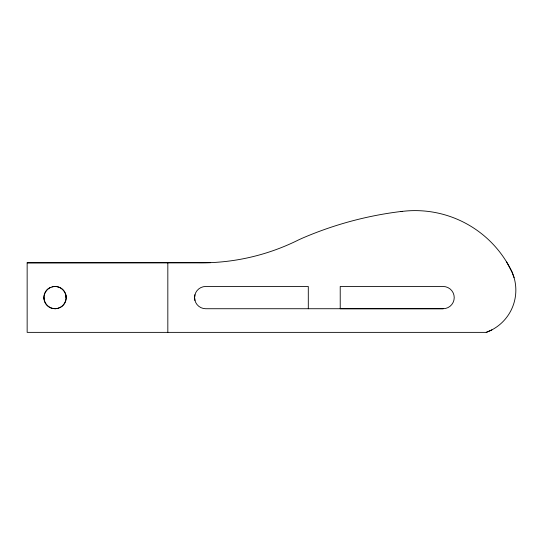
<?xml version="1.0" encoding="UTF-8"?>
<svg xmlns="http://www.w3.org/2000/svg" width="543" height="543" viewBox="0 0 543 543"><rect width="100%" height="100%" fill="white"/><g stroke="black" fill="none" stroke-linecap="round" stroke-linejoin="round"><path stroke-width="0.81" d="M194.957 294.72L194.577 297.605L194.957 300.483M210.67 262.642L27.15 262.819L27.15 332.37L486.223 332.37L491.843 329.893M50.872 287.349L49.406 287.96A11.131 11.131 0 0 0 45.334 292.032M27.15 262.819L197.632 262.819A217.852 217.852 0 0 0 298.446 239.965L302.139 238.275A358.258 358.258 0 0 1 400.877 211.512L402.621 211.342A107.236 107.236 0 0 1 511.954 271.86L514.072 277.629M400.877 211.519L402.621 211.342M443.095 308.723L340.23 308.743L340.217 286.473L443.095 286.473A11.131 11.131 0 0 1 454.226 297.605A11.131 11.131 0 0 1 443.095 308.729L205.709 308.729A11.131 11.131 0 0 1 194.577 297.605A11.131 11.131 0 0 1 205.709 286.473L308.295 286.473L308.309 308.743M506.68 262.079L511.954 271.86A44.899 44.899 0 0 1 486.223 332.37M65.723 294.713L66.103 297.598M43.84 297.598L44.003 298.833M167.828 262.819L167.828 332.37M52.094 286.847A11.131 11.131 0 0 1 60.538 307.236L57.85 308.343A11.131 11.131 0 0 1 44.221 300.476M44.058 299.77A11.131 11.131 0 0 1 44.058 295.419M44.221 294.713A11.131 11.131 0 0 1 44.994 292.67M52.807 286.711L50.071 287.675A11.131 11.131 0 0 0 57.429 308.478L60.164 307.514A11.131 11.131 0 0 0 52.807 286.711"/></g></svg>
